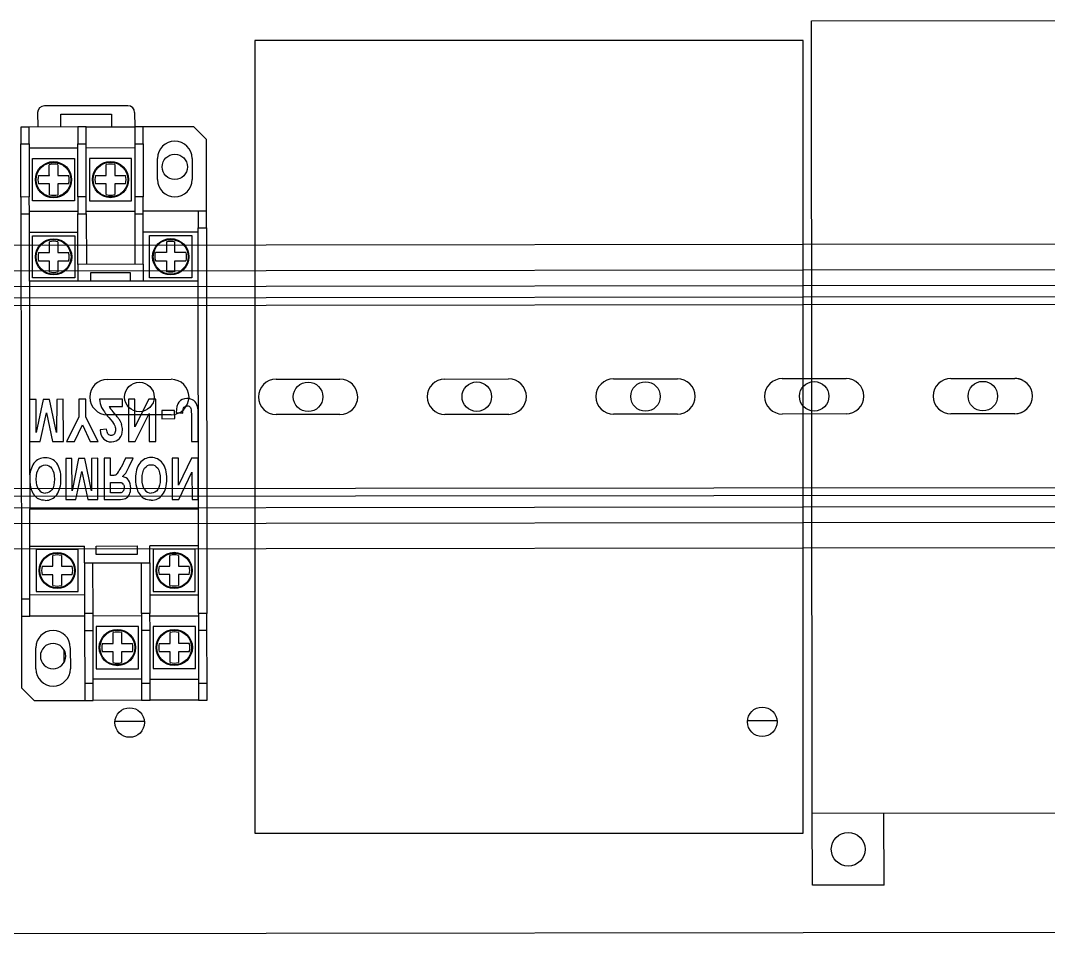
# Model space of a CAD drawing. Header units: millimetres. Extents: x -1494 to 5708, y 2764 to 5210.
# Drawn here: x 5203.4 to 5291.2, y 4790.8 to 4868.9 of the extents above; entities that cross this region are included whole.
import ezdxf

# ---------------------------------------------------------------- set-up
doc = ezdxf.new("R2010")
doc.units = ezdxf.units.MM
doc.layers.add('5', color=7, linetype='Continuous', true_color=0xffffff)

msp = doc.modelspace()

# ---------------------------------------------------------------- linework, layer by layer
for p, q in [((5270.241, 4867.167), (5223.441, 4867.167)), ((5223.441, 4867.167), (5223.441, 4799.487)), ((5270.241, 4799.487), (5270.241, 4867.167)), ((5223.441, 4799.487), (5270.241, 4799.487))]:
    msp.add_line(p, q)
at = {"layer": '5', "color": 252}
for p, q in [((5270.946, 4868.838), (5292.546, 4868.863)), ((5271.023, 4801.158), (5270.946, 4868.838)), ((5400.782, 4849.89), (5175.983, 4849.632)), ((5175.986, 4847.472), (5400.782, 4847.73)), ((5400.782, 4846.364), (5175.987, 4846.106)), ((5175.988, 4845.159), (5400.782, 4845.416)), ((5400.782, 4844.733), (5175.989, 4844.476)), ((5210.859, 4838.224), (5216.302, 4838.231)), ((5225.259, 4838.241), (5230.702, 4838.247)), ((5239.659, 4838.257), (5245.102, 4838.264)), ((5254.059, 4838.274), (5259.502, 4838.28)), ((5268.459, 4838.291), (5273.902, 4838.297)), ((5282.859, 4838.307), (5288.302, 4838.313)), ((5282.859, 4838.307), (5288.302, 4838.313)), ((5216.305, 4835.207), (5210.862, 4835.2)), ((5230.705, 4835.223), (5225.262, 4835.217)), ((5245.105, 4835.24), (5239.662, 4835.233)), ((5259.505, 4835.256), (5254.062, 4835.25)), ((5273.905, 4835.273), (5268.462, 4835.267)), ((5288.305, 4835.289), (5282.862, 4835.283)), ((5288.305, 4835.289), (5282.862, 4835.283)), ((5176.007, 4828.869), (5400.782, 4829.127)), ((5400.782, 4828.444), (5176.008, 4828.186)), ((5176.009, 4827.239), (5400.782, 4827.496)), ((5400.782, 4826.13), (5176.01, 4825.872)), ((5400.782, 4823.97), (5176.013, 4823.712)), ((5207.147, 4814.058), (5207.146, 4815.136)), ((5211.498, 4809.035), (5214.005, 4809.038)), ((5265.497, 4809.097), (5268.008, 4809.1)), ((5292.623, 4801.183), (5271.023, 4801.158)), ((5271.03, 4795.038), (5271.023, 4801.158)), ((5277.15, 4795.045), (5277.143, 4801.165)), ((5277.15, 4795.045), (5271.03, 4795.038)), ((5133.737, 4790.832), (5428.77, 4791.17))]:
    msp.add_line(p, q, dxfattribs=at)
at = {"layer": '5', "color": 60}
for p, q in [((5204.897, 4860.999), (5204.899, 4859.775)), ((5212.601, 4861.584), (5205.473, 4861.576)), ((5213.177, 4861.009), (5213.179, 4859.785)), ((5206.878, 4860.857), (5211.198, 4860.862)), ((5206.879, 4859.777), (5206.878, 4860.857)), ((5211.198, 4860.862), (5211.199, 4859.782)), ((5204.179, 4859.774), (5203.459, 4859.773)), ((5203.459, 4859.773), (5203.46, 4858.333)), ((5208.319, 4859.779), (5204.179, 4859.774)), ((5204.18, 4858.334), (5204.179, 4859.774)), ((5209.039, 4859.78), (5208.319, 4859.779)), ((5208.319, 4859.779), (5208.32, 4858.339)), ((5209.039, 4859.78), (5213.179, 4859.785)), ((5209.04, 4858.34), (5209.039, 4859.78)), ((5213.899, 4859.785), (5213.179, 4859.785)), ((5213.179, 4859.785), (5213.18, 4858.345)), ((5218.219, 4859.79), (5213.899, 4859.785)), ((5213.9, 4858.345), (5213.899, 4859.785)), ((5218.219, 4859.79), (5219.3, 4858.712)), ((5219.307, 4852.592), (5219.3, 4858.712)), ((5203.46, 4858.333), (5204.18, 4858.334)), ((5203.466, 4853.797), (5203.46, 4858.333)), ((5204.18, 4858.334), (5204.186, 4853.798)), ((5208.321, 4857.979), (5204.181, 4857.974)), ((5208.32, 4858.339), (5209.04, 4858.34)), ((5208.326, 4853.803), (5208.32, 4858.339)), ((5209.046, 4853.804), (5209.04, 4858.34)), ((5213.181, 4857.985), (5209.041, 4857.98)), ((5213.18, 4858.345), (5213.186, 4853.809)), ((5213.18, 4858.345), (5213.9, 4858.345)), ((5213.9, 4858.345), (5213.906, 4853.809)), ((5204.452, 4857.075), (5208.052, 4857.079)), ((5204.456, 4853.475), (5204.452, 4857.075)), ((5208.052, 4857.079), (5208.056, 4853.479)), ((5212.912, 4857.084), (5209.312, 4857.08)), ((5209.312, 4857.08), (5209.316, 4853.48)), ((5212.916, 4853.484), (5212.912, 4857.084)), ((5215.128, 4855.287), (5215.126, 4857.087)), ((5218.078, 4857.09), (5218.08, 4855.29)), ((5204.186, 4853.798), (5203.466, 4853.797)), ((5203.466, 4853.797), (5203.467, 4852.357)), ((5204.187, 4852.358), (5204.186, 4853.798)), ((5208.056, 4853.479), (5204.456, 4853.475)), ((5209.046, 4853.804), (5208.326, 4853.803)), ((5208.326, 4853.803), (5208.327, 4852.363)), ((5209.047, 4852.364), (5209.046, 4853.804)), ((5209.316, 4853.48), (5212.916, 4853.484)), ((5213.906, 4853.809), (5213.186, 4853.809)), ((5213.186, 4853.809), (5213.187, 4852.369)), ((5213.907, 4852.369), (5213.906, 4853.809)), ((5203.467, 4852.357), (5204.187, 4852.358)), ((5203.467, 4852.357), (5203.505, 4819.453)), ((5204.187, 4852.574), (5208.327, 4852.579)), ((5204.194, 4846.598), (5204.187, 4852.358)), ((5208.327, 4852.363), (5209.047, 4852.364)), ((5208.332, 4848.043), (5208.327, 4852.363)), ((5209.047, 4852.58), (5213.187, 4852.585)), ((5209.047, 4852.364), (5209.052, 4848.044)), ((5213.187, 4852.369), (5213.907, 4852.369)), ((5213.187, 4852.369), (5213.192, 4848.049)), ((5218.587, 4852.591), (5213.907, 4852.585)), ((5213.912, 4848.049), (5213.907, 4852.369)), ((5219.307, 4852.592), (5218.587, 4852.591)), ((5218.587, 4852.591), (5218.589, 4851.151)), ((5219.309, 4851.152), (5219.307, 4852.592)), ((5208.329, 4850.779), (5204.189, 4850.774)), ((5204.459, 4850.487), (5208.059, 4850.491)), ((5204.464, 4846.887), (5204.459, 4850.487)), ((5208.059, 4850.491), (5208.064, 4846.891)), ((5218.589, 4850.791), (5213.909, 4850.785)), ((5214.449, 4850.498), (5218.049, 4850.502)), ((5214.454, 4846.898), (5214.449, 4850.498)), ((5218.049, 4850.502), (5218.054, 4846.902)), ((5218.589, 4851.151), (5219.309, 4851.152)), ((5218.594, 4846.615), (5218.589, 4851.151)), ((5219.309, 4851.152), (5219.346, 4818.248)), ((5213.912, 4848.049), (5208.332, 4848.043)), ((5208.332, 4848.043), (5208.334, 4846.603)), ((5213.912, 4848.049), (5213.914, 4846.609)), ((5212.833, 4847.328), (5209.413, 4847.324)), ((5209.413, 4847.324), (5209.414, 4846.604)), ((5212.834, 4846.608), (5212.833, 4847.328)), ((5218.594, 4846.615), (5204.194, 4846.598)), ((5204.194, 4846.598), (5204.205, 4836.518)), ((5208.064, 4846.891), (5204.464, 4846.887)), ((5218.054, 4846.902), (5214.454, 4846.898)), ((5218.616, 4827.175), (5218.594, 4846.615)), ((5204.766, 4836.519), (5204.205, 4836.518)), ((5204.205, 4836.518), (5204.209, 4832.913)), ((5204.782, 4833.682), (5204.766, 4836.519)), ((5205.365, 4836.52), (5204.782, 4833.682)), ((5205.916, 4836.52), (5205.365, 4836.52)), ((5206.515, 4833.684), (5205.916, 4836.52)), ((5206.524, 4836.521), (5206.515, 4833.684)), ((5207.085, 4836.522), (5206.524, 4836.521)), ((5207.089, 4832.916), (5207.085, 4836.522)), ((5208.997, 4836.524), (5208.411, 4836.523)), ((5208.411, 4836.523), (5208.413, 4835.007)), ((5208.999, 4835.012), (5208.997, 4836.524)), ((5212.131, 4836.527), (5210.169, 4836.525)), ((5212.132, 4835.9), (5212.131, 4836.527)), ((5213.202, 4836.529), (5212.641, 4836.528)), ((5212.641, 4836.528), (5212.646, 4832.923)), ((5213.205, 4834.176), (5213.202, 4836.529)), ((5214.38, 4836.53), (5213.205, 4834.176)), ((5214.986, 4836.531), (5214.38, 4836.53)), ((5214.99, 4832.925), (5214.986, 4836.531)), ((5211.006, 4835.898), (5212.132, 4835.9)), ((5216.592, 4835.561), (5215.497, 4835.559)), ((5215.497, 4835.559), (5215.498, 4834.87)), ((5216.593, 4834.871), (5216.592, 4835.561)), ((5205.103, 4832.914), (5205.647, 4835.373)), ((5205.647, 4835.373), (5206.175, 4832.915)), ((5208.413, 4835.007), (5207.358, 4832.917)), ((5210.058, 4832.92), (5208.999, 4835.012)), ((5213.232, 4832.923), (5214.426, 4835.316)), ((5214.426, 4835.316), (5214.429, 4832.925)), ((5215.498, 4834.87), (5216.593, 4834.871)), ((5216.72, 4835.404), (5217.281, 4835.341)), ((5218.02, 4835.256), (5218.023, 4832.929)), ((5208.042, 4832.917), (5208.719, 4834.337)), ((5208.719, 4834.337), (5209.373, 4832.919)), ((5210.784, 4833.987), (5210.223, 4833.921)), ((5204.209, 4832.913), (5205.103, 4832.914)), ((5204.21, 4832.913), (5204.216, 4827.158)), ((5206.175, 4832.915), (5207.089, 4832.916)), ((5207.358, 4832.917), (5208.042, 4832.917)), ((5209.373, 4832.919), (5210.058, 4832.92)), ((5212.646, 4832.923), (5213.232, 4832.923)), ((5214.429, 4832.925), (5214.99, 4832.925)), ((5218.023, 4832.929), (5218.609, 4832.929)), ((5207.294, 4831.482), (5207.298, 4827.955)), ((5207.827, 4831.482), (5207.294, 4831.482)), ((5207.842, 4828.708), (5207.827, 4831.482)), ((5208.396, 4831.483), (5207.842, 4828.708)), ((5208.919, 4831.484), (5208.396, 4831.483)), ((5209.489, 4828.71), (5208.919, 4831.484)), ((5209.498, 4831.484), (5209.489, 4828.71)), ((5210.031, 4831.485), (5209.498, 4831.484)), ((5210.035, 4827.958), (5210.031, 4831.485)), ((5211.12, 4831.486), (5210.563, 4831.486)), ((5210.563, 4831.486), (5210.567, 4827.959)), ((5211.122, 4830.014), (5211.12, 4831.486)), ((5212.404, 4831.488), (5212.014, 4830.698)), ((5213.058, 4831.488), (5212.404, 4831.488)), ((5212.718, 4830.8), (5213.058, 4831.488)), ((5216.908, 4831.493), (5216.375, 4831.492)), ((5216.375, 4831.492), (5216.379, 4827.966)), ((5216.911, 4829.191), (5216.908, 4831.493)), ((5218.028, 4831.494), (5216.911, 4829.191)), ((5218.604, 4831.495), (5218.028, 4831.494)), ((5218.608, 4827.968), (5218.604, 4831.495)), ((5208.147, 4827.956), (5208.663, 4830.362)), ((5208.663, 4830.362), (5209.166, 4827.957)), ((5216.936, 4827.966), (5218.072, 4830.306)), ((5218.072, 4830.306), (5218.075, 4827.968)), ((5211.24, 4830.014), (5211.122, 4830.014)), ((5211.124, 4828.543), (5211.123, 4829.432)), ((5207.298, 4827.955), (5208.147, 4827.956)), ((5209.166, 4827.957), (5210.035, 4827.958)), ((5210.567, 4827.959), (5211.749, 4827.96)), ((5216.379, 4827.966), (5216.936, 4827.966)), ((5218.075, 4827.968), (5218.608, 4827.968)), ((5204.216, 4827.158), (5218.616, 4827.175)), ((5204.22, 4823.99), (5204.216, 4827.158)), ((5218.62, 4824.007), (5218.616, 4827.175)), ((5204.22, 4823.99), (5208.9, 4823.996)), ((5204.225, 4819.454), (5204.22, 4823.99)), ((5208.36, 4823.707), (5204.76, 4823.703)), ((5204.76, 4823.703), (5204.764, 4820.103)), ((5208.364, 4820.107), (5208.36, 4823.707)), ((5208.901, 4822.556), (5208.9, 4823.996)), ((5209.89, 4823.997), (5213.4, 4824.001)), ((5209.891, 4823.277), (5209.89, 4823.997)), ((5213.401, 4823.281), (5209.891, 4823.277)), ((5213.4, 4824.001), (5213.401, 4823.281)), ((5218.62, 4824.007), (5214.48, 4824.002)), ((5214.481, 4822.562), (5214.48, 4824.002)), ((5218.35, 4823.718), (5214.75, 4823.714)), ((5214.75, 4823.714), (5214.754, 4820.114)), ((5218.354, 4820.118), (5218.35, 4823.718)), ((5218.626, 4818.247), (5218.62, 4824.007)), ((5208.901, 4822.556), (5214.481, 4822.562)), ((5208.901, 4822.556), (5208.906, 4818.236)), ((5209.626, 4818.236), (5209.621, 4822.556)), ((5213.766, 4818.241), (5213.761, 4822.561)), ((5214.481, 4822.562), (5214.486, 4818.242)), ((5208.905, 4819.82), (5204.225, 4819.814)), ((5204.764, 4820.103), (5208.364, 4820.107)), ((5214.485, 4819.826), (5218.625, 4819.831)), ((5214.754, 4820.114), (5218.354, 4820.118)), ((5204.225, 4819.454), (5203.505, 4819.453)), ((5203.505, 4819.453), (5203.507, 4818.013)), ((5204.227, 4818.014), (5204.225, 4819.454)), ((5203.507, 4818.013), (5204.227, 4818.014)), ((5203.507, 4818.013), (5203.514, 4811.893)), ((5208.907, 4818.02), (5204.227, 4818.014)), ((5208.906, 4818.236), (5208.908, 4816.796)), ((5209.626, 4818.236), (5208.906, 4818.236)), ((5209.628, 4816.796), (5209.626, 4818.236)), ((5213.767, 4818.025), (5209.627, 4818.02)), ((5214.486, 4818.242), (5213.766, 4818.241)), ((5213.766, 4818.241), (5213.768, 4816.801)), ((5214.488, 4816.802), (5214.486, 4818.242)), ((5214.487, 4818.026), (5218.627, 4818.031)), ((5219.346, 4818.248), (5218.626, 4818.247)), ((5218.626, 4818.247), (5218.628, 4816.807)), ((5219.348, 4816.808), (5219.346, 4818.248)), ((5213.498, 4817.125), (5209.898, 4817.121)), ((5209.898, 4817.121), (5209.902, 4813.521)), ((5213.502, 4813.525), (5213.498, 4817.125)), ((5218.358, 4817.13), (5214.758, 4817.126)), ((5214.758, 4817.126), (5214.762, 4813.526)), ((5218.362, 4813.53), (5218.358, 4817.13)), ((5208.908, 4816.796), (5209.628, 4816.796)), ((5208.908, 4816.796), (5208.913, 4812.26)), ((5209.633, 4812.26), (5209.628, 4816.796)), ((5213.768, 4816.801), (5214.488, 4816.802)), ((5213.768, 4816.801), (5213.773, 4812.265)), ((5214.493, 4812.266), (5214.488, 4816.802)), ((5218.628, 4816.807), (5219.348, 4816.808)), ((5218.628, 4816.807), (5218.633, 4812.271)), ((5219.353, 4812.272), (5219.348, 4816.808)), ((5204.736, 4813.515), (5204.734, 4815.315)), ((5207.686, 4815.318), (5207.688, 4813.518)), ((5209.902, 4813.521), (5213.502, 4813.525)), ((5214.762, 4813.526), (5218.362, 4813.53)), ((5204.595, 4810.815), (5203.514, 4811.893)), ((5209.633, 4812.26), (5208.913, 4812.26)), ((5208.913, 4812.26), (5208.915, 4810.82)), ((5213.773, 4812.625), (5209.633, 4812.62)), ((5209.635, 4810.82), (5209.633, 4812.26)), ((5214.493, 4812.266), (5213.773, 4812.265)), ((5213.773, 4812.265), (5213.775, 4810.825)), ((5214.493, 4812.626), (5218.633, 4812.631)), ((5214.495, 4810.826), (5214.493, 4812.266)), ((5219.353, 4812.272), (5218.633, 4812.271)), ((5218.633, 4812.271), (5218.635, 4810.831)), ((5219.355, 4810.832), (5219.353, 4812.272)), ((5204.595, 4810.815), (5208.915, 4810.82)), ((5208.915, 4810.82), (5209.635, 4810.82)), ((5213.775, 4810.825), (5209.635, 4810.82)), ((5213.775, 4810.825), (5214.495, 4810.826)), ((5218.635, 4810.831), (5214.495, 4810.826)), ((5218.635, 4810.831), (5219.355, 4810.832))]:
    msp.add_line(p, q, dxfattribs=at)
for centre, radius in [((5206.254, 4855.277), 1.544), ((5206.254, 4855.277), 1.482), ((5211.114, 4855.282), 1.544), ((5211.114, 4855.282), 1.482), ((5206.262, 4848.689), 1.544), ((5206.262, 4848.689), 1.482), ((5216.252, 4848.7), 1.544), ((5216.252, 4848.7), 1.482), ((5206.562, 4821.905), 1.544), ((5206.562, 4821.905), 1.482), ((5216.552, 4821.916), 1.544), ((5216.552, 4821.916), 1.482), ((5211.7, 4815.323), 1.544), ((5211.7, 4815.323), 1.482), ((5216.56, 4815.328), 1.544), ((5216.56, 4815.328), 1.482)]:
    msp.add_circle(centre, radius, dxfattribs=at)
at = {"layer": '5', "color": 11}
for centre, radius in [((5216.603, 4856.368), 1.08), ((5213.582, 4836.716), 1.26), ((5227.982, 4836.732), 1.26), ((5242.382, 4836.749), 1.26), ((5256.782, 4836.765), 1.26), ((5271.182, 4836.782), 1.26), ((5285.582, 4836.798), 1.26), ((5285.582, 4836.798), 1.26), ((5212.75, 4808.923), 1.26), ((5266.75, 4808.985), 1.26)]:
    msp.add_circle(centre, radius, dxfattribs=at)
at = {"layer": '5', "color": 11, "extrusion": (0, 0, -1)}
msp.add_circle((-5206.211, 4814.597), 1.08, dxfattribs=at)
at = {"layer": '5', "color": 252}
msp.add_circle((5274.087, 4798.102), 1.44, dxfattribs=at)
at = {"layer": '5', "color": 60}
for centre, radius, start, end in [((5205.473, 4861), 0.576, 90.0657, 180.0657), ((5212.601, 4861.008), 0.576, 0.0657, 90.0657), ((5216.602, 4857.088), 1.476, 0.0657, 180.0657), ((5206.254, 4855.277), 1.331, 74.37403, 105.75737), ((5211.114, 4855.282), 1.331, 74.37403, 105.75737), ((5206.254, 4855.277), 1.331, 164.37403, 195.75737), ((5206.254, 4855.277), 1.331, 344.37403, 15.75737), ((5211.114, 4855.282), 1.331, 164.37403, 195.75737), ((5211.114, 4855.282), 1.331, 344.37403, 15.75737), ((5216.604, 4855.288), 1.476, 180.0657, 0.0657), ((5206.254, 4855.277), 1.331, 254.37403, 285.75737), ((5211.114, 4855.282), 1.331, 254.37403, 285.75737), ((5206.262, 4848.689), 1.331, 74.37403, 105.75737), ((5206.262, 4848.689), 1.331, 164.37403, 195.75737), ((5206.262, 4848.689), 1.331, 344.37403, 15.75737), ((5206.262, 4848.689), 1.331, 254.37403, 285.75737), ((5212.402, 4836.622), 1.573, 207.4177, 215.61021), ((5211.169, 4833.812), 0.357, 220.93775, 271.18063), ((5211.194, 4833.781), 0.324, 266.79681, 322.05755), ((5204.466, 4834.89), 8.633, 327.04831, 330.94945), ((5211.306, 4830.503), 0.504, 296.7078, 322.65504), ((5205.546, 4829.156), 0.65, 212.10962, 270.98932), ((5211.932, 4828.896), 0.343, 280.12076, 323.99854), ((5211.967, 4829.124), 0.284, 24.42959, 69.63904), ((5214.578, 4829.165), 0.648, 212.01736, 270.93534), ((5206.562, 4821.905), 1.331, 74.37403, 105.75737), ((5216.552, 4821.916), 1.331, 74.37403, 105.75737), ((5206.562, 4821.905), 1.331, 164.37403, 195.75737), ((5206.562, 4821.905), 1.331, 344.37403, 15.75737), ((5216.552, 4821.916), 1.331, 164.37403, 195.75737), ((5216.552, 4821.916), 1.331, 344.37403, 15.75737), ((5206.562, 4821.905), 1.331, 254.37403, 285.75737), ((5216.552, 4821.916), 1.331, 254.37403, 285.75737), ((5206.21, 4815.317), 1.476, 0.0657, 180.0657), ((5211.7, 4815.323), 1.331, 74.37403, 105.75737), ((5216.56, 4815.328), 1.331, 74.37403, 105.75737), ((5211.7, 4815.323), 1.331, 164.37403, 195.75737), ((5211.7, 4815.323), 1.331, 344.37403, 15.75737), ((5216.56, 4815.328), 1.331, 164.37403, 195.75737), ((5216.56, 4815.328), 1.331, 344.37403, 15.75737), ((5211.7, 4815.323), 1.331, 254.37403, 285.75737), ((5216.56, 4815.328), 1.331, 254.37403, 285.75737), ((5206.212, 4813.517), 1.476, 180.0657, 0.0657)]:
    msp.add_arc(centre, radius, start, end, dxfattribs=at)
at = {"layer": '5', "color": 60, "extrusion": (0, 0, -1)}
for centre, radius, start, end in [((-5216.252, 4848.7), 1.331, 74.24263, 105.62597), ((-5216.252, 4848.7), 1.331, 344.24263, 15.62597), ((-5216.252, 4848.7), 1.331, 164.24263, 195.62597), ((-5216.252, 4848.7), 1.331, 254.24263, 285.62597), ((-5210.369, 4833.823), 1.782, 145.30001, 162.01425), ((-5205.504, 4829.075), 1.178, 267.76085, 297.5916), ((-5214.54, 4829.098), 1.191, 267.96074, 297.48462)]:
    msp.add_arc(centre, radius, start, end, dxfattribs=at)
at = {"layer": '5', "color": 252}
for centre, start, end in [((5210.86, 4836.712), 90.0657, 270.0657), ((5216.304, 4836.719), 270.0657, 90.0657), ((5225.26, 4836.729), 90.0657, 270.0657), ((5230.704, 4836.735), 270.0657, 90.0657), ((5239.66, 4836.745), 90.0657, 270.0657), ((5245.104, 4836.752), 270.0657, 90.0657), ((5254.06, 4836.762), 90.0657, 270.0657), ((5259.504, 4836.768), 270.0657, 90.0657), ((5268.46, 4836.779), 90.0657, 270.0657), ((5273.904, 4836.785), 270.0657, 90.0657), ((5282.86, 4836.795), 90.0657, 270.0657), ((5282.86, 4836.795), 90.0657, 270.0657), ((5288.303, 4836.801), 61.00414, 90.0657), ((5288.303, 4836.801), 270.0657, 90.0657), ((5288.303, 4836.801), 270.0657, 299.12727)]:
    msp.add_arc(centre, 1.512, start, end, dxfattribs=at)
at = {"layer": '5', "color": 60}
for points, degree, knots in [([(5205.894, 4855.636), (5205.893, 4855.758), (5205.893, 4855.877), (5205.893, 4855.996), (5205.893, 4856.112), (5205.893, 4856.228), (5205.893, 4856.34), (5205.893, 4856.451), (5205.892, 4856.558)], 2, [0, 0, 0, 0.25, 0.25, 0.5, 0.5, 0.75, 0.75, 1, 1, 1]), ([(5206.612, 4856.558), (5206.613, 4856.452), (5206.613, 4856.341), (5206.613, 4856.229), (5206.613, 4856.113), (5206.613, 4855.997), (5206.613, 4855.878), (5206.613, 4855.758), (5206.614, 4855.637)], 2, [0, 0, 0, 0.25, 0.25, 0.5, 0.5, 0.75, 0.75, 1, 1, 1]), ([(5210.754, 4855.642), (5210.753, 4855.763), (5210.753, 4855.883), (5210.753, 4856.002), (5210.753, 4856.118), (5210.753, 4856.234), (5210.753, 4856.345), (5210.753, 4856.457), (5210.752, 4856.563)], 2, [0, 0, 0, 0.25, 0.25, 0.5, 0.5, 0.75, 0.75, 1, 1, 1]), ([(5211.472, 4856.564), (5211.473, 4856.458), (5211.473, 4856.346), (5211.473, 4856.234), (5211.473, 4856.118), (5211.473, 4856.003), (5211.473, 4855.883), (5211.473, 4855.764), (5211.474, 4855.643)], 2, [0, 0, 0, 0.25, 0.25, 0.5, 0.5, 0.75, 0.75, 1, 1, 1]), ([(5204.972, 4855.635), (5205.078, 4855.635), (5205.19, 4855.635), (5205.302, 4855.636), (5205.418, 4855.636), (5205.534, 4855.636), (5205.653, 4855.636), (5205.772, 4855.636), (5205.894, 4855.636)], 2, [0, 0, 0, 0.25, 0.25, 0.5, 0.5, 0.75, 0.75, 1, 1, 1]), ([(5205.894, 4854.916), (5205.773, 4854.916), (5205.654, 4854.916), (5205.534, 4854.916), (5205.418, 4854.916), (5205.302, 4854.916), (5205.191, 4854.915), (5205.079, 4854.915), (5204.973, 4854.915)], 2, [0, 0, 0, 0.25, 0.25, 0.5, 0.5, 0.75, 0.75, 1, 1, 1]), ([(5205.895, 4853.995), (5205.895, 4854.101), (5205.895, 4854.213), (5205.895, 4854.324), (5205.895, 4854.44), (5205.895, 4854.556), (5205.895, 4854.675), (5205.895, 4854.795), (5205.894, 4854.916)], 2, [0, 0, 0, 0.25, 0.25, 0.5, 0.5, 0.75, 0.75, 1, 1, 1]), ([(5206.614, 4855.637), (5206.735, 4855.637), (5206.854, 4855.637), (5206.974, 4855.637), (5207.09, 4855.638), (5207.206, 4855.638), (5207.317, 4855.638), (5207.429, 4855.638), (5207.535, 4855.638)], 2, [0, 0, 0, 0.25, 0.25, 0.5, 0.5, 0.75, 0.75, 1, 1, 1]), ([(5207.536, 4854.918), (5207.43, 4854.918), (5207.318, 4854.918), (5207.206, 4854.918), (5207.09, 4854.918), (5206.974, 4854.917), (5206.855, 4854.917), (5206.736, 4854.917), (5206.614, 4854.917)], 2, [0, 0, 0, 0.25, 0.25, 0.5, 0.5, 0.75, 0.75, 1, 1, 1]), ([(5206.614, 4854.917), (5206.615, 4854.796), (5206.615, 4854.676), (5206.615, 4854.557), (5206.615, 4854.441), (5206.615, 4854.325), (5206.615, 4854.213), (5206.615, 4854.102), (5206.615, 4853.996)], 2, [0, 0, 0, 0.25, 0.25, 0.5, 0.5, 0.75, 0.75, 1, 1, 1]), ([(5209.832, 4855.641), (5209.938, 4855.641), (5210.05, 4855.641), (5210.162, 4855.641), (5210.278, 4855.641), (5210.394, 4855.641), (5210.513, 4855.641), (5210.632, 4855.642), (5210.754, 4855.642)], 2, [0, 0, 0, 0.25, 0.25, 0.5, 0.5, 0.75, 0.75, 1, 1, 1]), ([(5210.754, 4854.922), (5210.633, 4854.922), (5210.514, 4854.921), (5210.394, 4854.921), (5210.278, 4854.921), (5210.162, 4854.921), (5210.051, 4854.921), (5209.939, 4854.921), (5209.833, 4854.921)], 2, [0, 0, 0, 0.25, 0.25, 0.5, 0.5, 0.75, 0.75, 1, 1, 1]), ([(5210.755, 4854), (5210.755, 4854.107), (5210.755, 4854.218), (5210.755, 4854.33), (5210.755, 4854.446), (5210.755, 4854.562), (5210.755, 4854.681), (5210.755, 4854.8), (5210.754, 4854.922)], 2, [0, 0, 0, 0.25, 0.25, 0.5, 0.5, 0.75, 0.75, 1, 1, 1]), ([(5211.474, 4855.643), (5211.595, 4855.643), (5211.714, 4855.643), (5211.834, 4855.643), (5211.95, 4855.643), (5212.066, 4855.643), (5212.177, 4855.643), (5212.289, 4855.644), (5212.395, 4855.644)], 2, [0, 0, 0, 0.25, 0.25, 0.5, 0.5, 0.75, 0.75, 1, 1, 1]), ([(5212.396, 4854.924), (5212.29, 4854.924), (5212.178, 4854.923), (5212.066, 4854.923), (5211.95, 4854.923), (5211.834, 4854.923), (5211.715, 4854.923), (5211.596, 4854.923), (5211.474, 4854.923)], 2, [0, 0, 0, 0.25, 0.25, 0.5, 0.5, 0.75, 0.75, 1, 1, 1]), ([(5211.474, 4854.923), (5211.475, 4854.801), (5211.475, 4854.682), (5211.475, 4854.563), (5211.475, 4854.447), (5211.475, 4854.331), (5211.475, 4854.219), (5211.475, 4854.107), (5211.475, 4854.001)], 2, [0, 0, 0, 0.25, 0.25, 0.5, 0.5, 0.75, 0.75, 1, 1, 1]), ([(5205.901, 4849.048), (5205.901, 4849.17), (5205.901, 4849.289), (5205.901, 4849.408), (5205.901, 4849.524), (5205.9, 4849.64), (5205.9, 4849.752), (5205.9, 4849.863), (5205.9, 4849.97)], 2, [0, 0, 0, 0.25, 0.25, 0.5, 0.5, 0.75, 0.75, 1, 1, 1]), ([(5206.62, 4849.97), (5206.62, 4849.864), (5206.62, 4849.753), (5206.62, 4849.641), (5206.621, 4849.525), (5206.621, 4849.409), (5206.621, 4849.29), (5206.621, 4849.17), (5206.621, 4849.049)], 2, [0, 0, 0, 0.25, 0.25, 0.5, 0.5, 0.75, 0.75, 1, 1, 1]), ([(5215.89, 4849.981), (5215.89, 4849.945), (5215.89, 4849.874), (5215.89, 4849.764), (5215.89, 4849.651), (5215.891, 4849.536), (5215.891, 4849.419), (5215.891, 4849.301), (5215.891, 4849.201), (5215.891, 4849.12), (5215.891, 4849.08), (5215.891, 4849.06)], 3, [0, 0, 0, 0, 0.125147, 0.25002, 0.374903, 0.500079, 0.625184, 0.750014, 0.874854, 0.937372, 1, 1, 1, 1]), ([(5216.611, 4849.06), (5216.611, 4849.081), (5216.611, 4849.121), (5216.611, 4849.202), (5216.611, 4849.301), (5216.611, 4849.42), (5216.611, 4849.537), (5216.61, 4849.652), (5216.61, 4849.764), (5216.61, 4849.875), (5216.61, 4849.946), (5216.61, 4849.982)], 3, [0, 0, 0, 0, 0.062631, 0.125156, 0.250028, 0.374911, 0.500087, 0.625191, 0.750022, 0.874863, 1, 1, 1, 1]), ([(5204.98, 4849.047), (5205.086, 4849.047), (5205.198, 4849.047), (5205.309, 4849.048), (5205.425, 4849.048), (5205.541, 4849.048), (5205.66, 4849.048), (5205.78, 4849.048), (5205.901, 4849.048)], 2, [0, 0, 0, 0.25, 0.25, 0.5, 0.5, 0.75, 0.75, 1, 1, 1]), ([(5206.621, 4849.049), (5206.743, 4849.049), (5206.862, 4849.049), (5206.981, 4849.049), (5207.097, 4849.05), (5207.213, 4849.05), (5207.325, 4849.05), (5207.436, 4849.05), (5207.543, 4849.05)], 2, [0, 0, 0, 0.25, 0.25, 0.5, 0.5, 0.75, 0.75, 1, 1, 1]), ([(5215.891, 4849.06), (5215.871, 4849.06), (5215.83, 4849.06), (5215.75, 4849.059), (5215.65, 4849.059), (5215.532, 4849.059), (5215.415, 4849.059), (5215.3, 4849.059), (5215.187, 4849.059), (5215.077, 4849.059), (5215.005, 4849.059), (5214.97, 4849.059)], 3, [0, 0, 0, 0, 0.062631, 0.125156, 0.250028, 0.374911, 0.500087, 0.625191, 0.750022, 0.874863, 1, 1, 1, 1]), ([(5217.533, 4849.062), (5217.497, 4849.061), (5217.425, 4849.061), (5217.315, 4849.061), (5217.202, 4849.061), (5217.087, 4849.061), (5216.97, 4849.061), (5216.852, 4849.061), (5216.752, 4849.061), (5216.672, 4849.061), (5216.631, 4849.06), (5216.611, 4849.06)], 3, [0, 0, 0, 0, 0.125147, 0.25002, 0.374903, 0.500079, 0.625184, 0.750014, 0.874854, 0.937372, 1, 1, 1, 1]), ([(5205.902, 4848.328), (5205.78, 4848.328), (5205.661, 4848.328), (5205.542, 4848.328), (5205.426, 4848.328), (5205.31, 4848.328), (5205.198, 4848.327), (5205.087, 4848.327), (5204.98, 4848.327)], 2, [0, 0, 0, 0.25, 0.25, 0.5, 0.5, 0.75, 0.75, 1, 1, 1]), ([(5205.903, 4847.407), (5205.903, 4847.513), (5205.903, 4847.625), (5205.903, 4847.736), (5205.902, 4847.852), (5205.902, 4847.968), (5205.902, 4848.087), (5205.902, 4848.207), (5205.902, 4848.328)], 2, [0, 0, 0, 0.25, 0.25, 0.5, 0.5, 0.75, 0.75, 1, 1, 1]), ([(5207.543, 4848.33), (5207.437, 4848.33), (5207.325, 4848.33), (5207.214, 4848.33), (5207.098, 4848.33), (5206.982, 4848.329), (5206.863, 4848.329), (5206.743, 4848.329), (5206.622, 4848.329)], 2, [0, 0, 0, 0.25, 0.25, 0.5, 0.5, 0.75, 0.75, 1, 1, 1]), ([(5206.622, 4848.329), (5206.622, 4848.208), (5206.622, 4848.088), (5206.622, 4847.969), (5206.622, 4847.853), (5206.623, 4847.737), (5206.623, 4847.625), (5206.623, 4847.514), (5206.623, 4847.408)], 2, [0, 0, 0, 0.25, 0.25, 0.5, 0.5, 0.75, 0.75, 1, 1, 1]), ([(5214.97, 4848.339), (5215.006, 4848.339), (5215.078, 4848.339), (5215.188, 4848.339), (5215.301, 4848.339), (5215.416, 4848.339), (5215.533, 4848.339), (5215.651, 4848.339), (5215.751, 4848.339), (5215.831, 4848.34), (5215.872, 4848.34), (5215.892, 4848.34)], 3, [0, 0, 0, 0, 0.125147, 0.25002, 0.374903, 0.500079, 0.625184, 0.750014, 0.874854, 0.937372, 1, 1, 1, 1]), ([(5215.892, 4848.34), (5215.892, 4848.319), (5215.892, 4848.279), (5215.892, 4848.198), (5215.892, 4848.099), (5215.892, 4847.98), (5215.892, 4847.863), (5215.893, 4847.748), (5215.893, 4847.636), (5215.893, 4847.525), (5215.893, 4847.454), (5215.893, 4847.418)], 3, [0, 0, 0, 0, 0.062631, 0.125156, 0.250028, 0.374911, 0.500087, 0.625191, 0.750022, 0.874863, 1, 1, 1, 1]), ([(5216.612, 4848.34), (5216.632, 4848.34), (5216.673, 4848.341), (5216.753, 4848.341), (5216.853, 4848.341), (5216.971, 4848.341), (5217.088, 4848.341), (5217.203, 4848.341), (5217.316, 4848.341), (5217.426, 4848.341), (5217.498, 4848.341), (5217.533, 4848.342)], 3, [0, 0, 0, 0, 0.062631, 0.125156, 0.250028, 0.374911, 0.500087, 0.625191, 0.750022, 0.874863, 1, 1, 1, 1]), ([(5216.613, 4847.419), (5216.613, 4847.455), (5216.613, 4847.526), (5216.613, 4847.637), (5216.613, 4847.749), (5216.612, 4847.864), (5216.612, 4847.981), (5216.612, 4848.1), (5216.612, 4848.199), (5216.612, 4848.28), (5216.612, 4848.32), (5216.612, 4848.34)], 3, [0, 0, 0, 0, 0.125147, 0.25002, 0.374903, 0.500079, 0.625184, 0.750014, 0.874854, 0.937372, 1, 1, 1, 1]), ([(5210.169, 4836.525), (5210.19, 4836.282), (5210.252, 4836.051), (5210.462, 4835.614), (5210.669, 4835.324), (5210.977, 4834.96)], 3, [0, 0, 0, 0, 0.502616, 0.502616, 1, 1, 1, 1]), ([(5218.54, 4835.901), (5218.483, 4836.113), (5218.379, 4836.283), (5218.076, 4836.534), (5217.876, 4836.596), (5217.337, 4836.595), (5217.112, 4836.498), (5216.956, 4836.293)], 3, [0, 0, 0, 0, 0.315866, 0.315866, 0.631732, 0.631732, 1, 1, 1, 1]), ([(5211.837, 4834.84), (5211.771, 4834.95), (5211.648, 4835.105), (5211.282, 4835.508), (5211.17, 4835.642), (5211.123, 4835.707)], 3, [0, 0, 0, 0, 0.49974, 0.49974, 1, 1, 1, 1]), ([(5217.281, 4835.341), (5217.287, 4835.55), (5217.312, 4835.694), (5217.42, 4835.906), (5217.52, 4835.971), (5217.651, 4835.969)], 3, [0, 0, 0, 0, 0.393392, 0.393392, 1, 1, 1, 1]), ([(5218.609, 4832.929), (5218.608, 4833.691), (5218.607, 4834.453), (5218.606, 4835.514), (5218.585, 4835.743), (5218.54, 4835.901)], 3, [0, 0, 0, 0, 0.718085, 0.718085, 1, 1, 1, 1]), ([(5210.223, 4833.921), (5210.257, 4833.557), (5210.362, 4833.292), (5210.717, 4832.972), (5210.936, 4832.891), (5211.201, 4832.89)], 3, [0, 0, 0, 0, 0.500887, 0.500887, 1, 1, 1, 1]), ([(5211.433, 4834.366), (5211.51, 4834.225), (5211.548, 4834.082), (5211.548, 4833.786), (5211.516, 4833.666), (5211.45, 4833.581)], 3, [0, 0, 0, 0, 0.485714, 0.485714, 1, 1, 1, 1]), ([(5211.887, 4833.183), (5212.052, 4833.379), (5212.134, 4833.62), (5212.134, 4834.07), (5212.112, 4834.227), (5212.064, 4834.373)], 3, [0, 0, 0, 0, 0.636364, 0.636364, 1, 1, 1, 1]), ([(5205.55, 4827.893), (5205.956, 4827.894), (5206.279, 4828.056), (5206.764, 4828.702), (5206.885, 4829.151), (5206.884, 4830.295), (5206.763, 4830.742), (5206.278, 4831.382), (5205.957, 4831.541), (5205.145, 4831.54), (5204.821, 4831.382), (5204.58, 4831.061)], 3, [0, 0, 0, 0, 0.198274, 0.198274, 0.398281, 0.398281, 0.597806, 0.597806, 0.797553, 0.797553, 1, 1, 1, 1]), ([(5214.582, 4827.903), (5214.989, 4827.905), (5215.312, 4828.067), (5215.797, 4828.713), (5215.918, 4829.161), (5215.917, 4830.305), (5215.796, 4830.752), (5215.311, 4831.392), (5214.99, 4831.551), (5214.177, 4831.55), (5213.853, 4831.393), (5213.613, 4831.071)], 3, [0, 0, 0, 0, 0.198383, 0.198383, 0.398499, 0.398499, 0.598133, 0.598133, 0.797989, 0.797989, 1, 1, 1, 1]), ([(5204.58, 4831.061), (5204.341, 4830.743), (5204.22, 4830.301), (5204.221, 4829.38), (5204.263, 4829.078), (5204.347, 4828.832)], 3, [0, 0, 0, 0, 0.610778, 0.610778, 1, 1, 1, 1]), ([(5204.991, 4828.808), (5204.849, 4829.009), (5204.778, 4829.311), (5204.777, 4830.114), (5204.851, 4830.417), (5205.143, 4830.828), (5205.329, 4830.929), (5205.554, 4830.928)], 3, [0, 0, 0, 0, 0.333308, 0.333308, 0.664333, 0.664333, 1, 1, 1, 1]), ([(5206.11, 4830.624), (5206.256, 4830.421), (5206.327, 4830.116), (5206.328, 4829.305), (5206.258, 4829.004), (5205.978, 4828.607), (5205.789, 4828.508), (5205.557, 4828.505)], 3, [0, 0, 0, 0, 0.338402, 0.338402, 0.669967, 0.669967, 1, 1, 1, 1]), ([(5212.127, 4829.93), (5212.243, 4830.021), (5212.339, 4830.119), (5212.49, 4830.335), (5212.59, 4830.528), (5212.718, 4830.8)], 3, [0, 0, 0, 0, 0.497851, 0.497851, 1, 1, 1, 1]), ([(5213.613, 4831.071), (5213.374, 4830.753), (5213.252, 4830.312), (5213.253, 4829.39), (5213.296, 4829.088), (5213.38, 4828.842)], 3, [0, 0, 0, 0, 0.610778, 0.610778, 1, 1, 1, 1]), ([(5214.024, 4828.818), (5213.882, 4829.02), (5213.811, 4829.322), (5213.81, 4830.125), (5213.884, 4830.427), (5214.175, 4830.839), (5214.361, 4830.939), (5214.586, 4830.938)], 3, [0, 0, 0, 0, 0.333308, 0.333308, 0.664333, 0.664333, 1, 1, 1, 1]), ([(5214.586, 4830.938), (5214.812, 4830.94), (5214.997, 4830.839), (5215.286, 4830.43), (5215.36, 4830.126), (5215.361, 4829.315), (5215.291, 4829.014), (5215.011, 4828.618), (5214.822, 4828.519), (5214.589, 4828.516)], 3, [0, 0, 0, 0, 0.254542, 0.254542, 0.506806, 0.506806, 0.753974, 0.753974, 1, 1, 1, 1]), ([(5211.123, 4829.432), (5211.264, 4829.432), (5211.406, 4829.432), (5211.823, 4829.433), (5211.996, 4829.422), (5212.065, 4829.39)], 3, [0, 0, 0, 0, 0.339423, 0.339423, 1, 1, 1, 1]), ([(5212.398, 4828.058), (5212.533, 4828.123), (5212.641, 4828.236), (5212.805, 4828.56), (5212.843, 4828.744), (5212.843, 4829.216), (5212.782, 4829.434), (5212.544, 4829.779), (5212.364, 4829.887), (5212.127, 4829.93)], 3, [0, 0, 0, 0, 0.217957, 0.217957, 0.437399, 0.437399, 0.718283, 0.718283, 1, 1, 1, 1]), ([(5204.347, 4828.832), (5204.41, 4828.656), (5204.495, 4828.494), (5204.712, 4828.208), (5204.831, 4828.103), (5204.958, 4828.031)], 3, [0, 0, 0, 0, 0.501526, 0.501526, 1, 1, 1, 1]), ([(5211.992, 4828.557), (5211.945, 4828.55), (5211.805, 4828.545), (5211.422, 4828.543), (5211.273, 4828.543), (5211.124, 4828.543)], 3, [0, 0, 0, 0, 0.609691, 0.609691, 1, 1, 1, 1]), ([(5212.228, 4829.243), (5212.267, 4829.174), (5212.286, 4829.087), (5212.286, 4828.863), (5212.26, 4828.768), (5212.209, 4828.695)], 3, [0, 0, 0, 0, 0.481481, 0.481481, 1, 1, 1, 1]), ([(5213.38, 4828.842), (5213.442, 4828.666), (5213.527, 4828.505), (5213.744, 4828.219), (5213.864, 4828.113), (5213.99, 4828.042)], 3, [0, 0, 0, 0, 0.501526, 0.501526, 1, 1, 1, 1]), ([(5206.202, 4822.265), (5206.202, 4822.386), (5206.202, 4822.505), (5206.201, 4822.625), (5206.201, 4822.741), (5206.201, 4822.857), (5206.201, 4822.968), (5206.201, 4823.08), (5206.201, 4823.186)], 2, [0, 0, 0, 0.25, 0.25, 0.5, 0.5, 0.75, 0.75, 1, 1, 1]), ([(5206.921, 4823.187), (5206.921, 4823.081), (5206.921, 4822.969), (5206.921, 4822.857), (5206.921, 4822.741), (5206.921, 4822.625), (5206.922, 4822.506), (5206.922, 4822.387), (5206.922, 4822.265)], 2, [0, 0, 0, 0.25, 0.25, 0.5, 0.5, 0.75, 0.75, 1, 1, 1]), ([(5216.192, 4822.276), (5216.192, 4822.397), (5216.192, 4822.517), (5216.191, 4822.636), (5216.191, 4822.752), (5216.191, 4822.868), (5216.191, 4822.98), (5216.191, 4823.091), (5216.191, 4823.197)], 2, [0, 0, 0, 0.25, 0.25, 0.5, 0.5, 0.75, 0.75, 1, 1, 1]), ([(5216.911, 4823.198), (5216.911, 4823.092), (5216.911, 4822.98), (5216.911, 4822.869), (5216.911, 4822.753), (5216.911, 4822.637), (5216.912, 4822.518), (5216.912, 4822.398), (5216.912, 4822.277)], 2, [0, 0, 0, 0.25, 0.25, 0.5, 0.5, 0.75, 0.75, 1, 1, 1]), ([(5205.28, 4822.263), (5205.387, 4822.264), (5205.498, 4822.264), (5205.61, 4822.264), (5205.726, 4822.264), (5205.842, 4822.264), (5205.961, 4822.264), (5206.08, 4822.264), (5206.202, 4822.265)], 2, [0, 0, 0, 0.25, 0.25, 0.5, 0.5, 0.75, 0.75, 1, 1, 1]), ([(5206.203, 4821.545), (5206.081, 4821.544), (5205.962, 4821.544), (5205.843, 4821.544), (5205.727, 4821.544), (5205.611, 4821.544), (5205.499, 4821.544), (5205.387, 4821.544), (5205.281, 4821.543)], 2, [0, 0, 0, 0.25, 0.25, 0.5, 0.5, 0.75, 0.75, 1, 1, 1]), ([(5206.204, 4820.623), (5206.204, 4820.729), (5206.203, 4820.841), (5206.203, 4820.953), (5206.203, 4821.069), (5206.203, 4821.185), (5206.203, 4821.304), (5206.203, 4821.423), (5206.203, 4821.545)], 2, [0, 0, 0, 0.25, 0.25, 0.5, 0.5, 0.75, 0.75, 1, 1, 1]), ([(5206.922, 4822.265), (5207.043, 4822.265), (5207.163, 4822.266), (5207.282, 4822.266), (5207.398, 4822.266), (5207.514, 4822.266), (5207.625, 4822.266), (5207.737, 4822.266), (5207.843, 4822.266)], 2, [0, 0, 0, 0.25, 0.25, 0.5, 0.5, 0.75, 0.75, 1, 1, 1]), ([(5207.844, 4821.546), (5207.738, 4821.546), (5207.626, 4821.546), (5207.515, 4821.546), (5207.399, 4821.546), (5207.283, 4821.546), (5207.163, 4821.546), (5207.044, 4821.545), (5206.923, 4821.545)], 2, [0, 0, 0, 0.25, 0.25, 0.5, 0.5, 0.75, 0.75, 1, 1, 1]), ([(5206.923, 4821.545), (5206.923, 4821.424), (5206.923, 4821.305), (5206.923, 4821.185), (5206.923, 4821.069), (5206.923, 4820.953), (5206.923, 4820.842), (5206.924, 4820.73), (5206.924, 4820.624)], 2, [0, 0, 0, 0.25, 0.25, 0.5, 0.5, 0.75, 0.75, 1, 1, 1]), ([(5215.27, 4822.275), (5215.377, 4822.275), (5215.488, 4822.275), (5215.6, 4822.275), (5215.716, 4822.275), (5215.832, 4822.276), (5215.951, 4822.276), (5216.07, 4822.276), (5216.192, 4822.276)], 2, [0, 0, 0, 0.25, 0.25, 0.5, 0.5, 0.75, 0.75, 1, 1, 1]), ([(5216.193, 4821.556), (5216.071, 4821.556), (5215.952, 4821.556), (5215.833, 4821.556), (5215.717, 4821.555), (5215.601, 4821.555), (5215.489, 4821.555), (5215.377, 4821.555), (5215.271, 4821.555)], 2, [0, 0, 0, 0.25, 0.25, 0.5, 0.5, 0.75, 0.75, 1, 1, 1]), ([(5216.194, 4820.635), (5216.194, 4820.741), (5216.193, 4820.852), (5216.193, 4820.964), (5216.193, 4821.08), (5216.193, 4821.196), (5216.193, 4821.315), (5216.193, 4821.435), (5216.193, 4821.556)], 2, [0, 0, 0, 0.25, 0.25, 0.5, 0.5, 0.75, 0.75, 1, 1, 1]), ([(5216.912, 4822.277), (5217.033, 4822.277), (5217.153, 4822.277), (5217.272, 4822.277), (5217.388, 4822.277), (5217.504, 4822.277), (5217.615, 4822.278), (5217.727, 4822.278), (5217.833, 4822.278)], 2, [0, 0, 0, 0.25, 0.25, 0.5, 0.5, 0.75, 0.75, 1, 1, 1]), ([(5217.834, 4821.558), (5217.728, 4821.558), (5217.616, 4821.558), (5217.505, 4821.557), (5217.389, 4821.557), (5217.273, 4821.557), (5217.153, 4821.557), (5217.034, 4821.557), (5216.913, 4821.557)], 2, [0, 0, 0, 0.25, 0.25, 0.5, 0.5, 0.75, 0.75, 1, 1, 1]), ([(5216.913, 4821.557), (5216.913, 4821.435), (5216.913, 4821.316), (5216.913, 4821.197), (5216.913, 4821.081), (5216.913, 4820.965), (5216.913, 4820.853), (5216.914, 4820.742), (5216.914, 4820.635)], 2, [0, 0, 0, 0.25, 0.25, 0.5, 0.5, 0.75, 0.75, 1, 1, 1]), ([(5211.339, 4815.682), (5211.339, 4815.804), (5211.339, 4815.923), (5211.339, 4816.042), (5211.339, 4816.158), (5211.339, 4816.274), (5211.339, 4816.386), (5211.338, 4816.498), (5211.338, 4816.604)], 2, [0, 0, 0, 0.25, 0.25, 0.5, 0.5, 0.75, 0.75, 1, 1, 1]), ([(5212.058, 4816.605), (5212.058, 4816.498), (5212.059, 4816.387), (5212.059, 4816.275), (5212.059, 4816.159), (5212.059, 4816.043), (5212.059, 4815.924), (5212.059, 4815.805), (5212.059, 4815.683)], 2, [0, 0, 0, 0.25, 0.25, 0.5, 0.5, 0.75, 0.75, 1, 1, 1]), ([(5216.199, 4815.688), (5216.199, 4815.809), (5216.199, 4815.929), (5216.199, 4816.048), (5216.199, 4816.164), (5216.199, 4816.28), (5216.199, 4816.392), (5216.198, 4816.503), (5216.198, 4816.609)], 2, [0, 0, 0, 0.25, 0.25, 0.5, 0.5, 0.75, 0.75, 1, 1, 1]), ([(5216.918, 4816.61), (5216.918, 4816.504), (5216.919, 4816.392), (5216.919, 4816.281), (5216.919, 4816.165), (5216.919, 4816.049), (5216.919, 4815.93), (5216.919, 4815.81), (5216.919, 4815.689)], 2, [0, 0, 0, 0.25, 0.25, 0.5, 0.5, 0.75, 0.75, 1, 1, 1]), ([(5210.418, 4815.681), (5210.524, 4815.681), (5210.636, 4815.682), (5210.747, 4815.682), (5210.863, 4815.682), (5210.979, 4815.682), (5211.099, 4815.682), (5211.218, 4815.682), (5211.339, 4815.682)], 2, [0, 0, 0, 0.25, 0.25, 0.5, 0.5, 0.75, 0.75, 1, 1, 1]), ([(5212.059, 4815.683), (5212.181, 4815.683), (5212.3, 4815.684), (5212.419, 4815.684), (5212.535, 4815.684), (5212.651, 4815.684), (5212.763, 4815.684), (5212.875, 4815.684), (5212.981, 4815.684)], 2, [0, 0, 0, 0.25, 0.25, 0.5, 0.5, 0.75, 0.75, 1, 1, 1]), ([(5215.278, 4815.687), (5215.384, 4815.687), (5215.496, 4815.687), (5215.607, 4815.687), (5215.723, 4815.687), (5215.839, 4815.688), (5215.959, 4815.688), (5216.078, 4815.688), (5216.199, 4815.688)], 2, [0, 0, 0, 0.25, 0.25, 0.5, 0.5, 0.75, 0.75, 1, 1, 1]), ([(5216.919, 4815.689), (5217.041, 4815.689), (5217.16, 4815.689), (5217.279, 4815.689), (5217.395, 4815.689), (5217.511, 4815.689), (5217.623, 4815.69), (5217.735, 4815.69), (5217.841, 4815.69)], 2, [0, 0, 0, 0.25, 0.25, 0.5, 0.5, 0.75, 0.75, 1, 1, 1]), ([(5211.34, 4814.962), (5211.219, 4814.962), (5211.099, 4814.962), (5210.98, 4814.962), (5210.864, 4814.962), (5210.748, 4814.962), (5210.637, 4814.962), (5210.525, 4814.961), (5210.419, 4814.961)], 2, [0, 0, 0, 0.25, 0.25, 0.5, 0.5, 0.75, 0.75, 1, 1, 1]), ([(5211.341, 4814.041), (5211.341, 4814.147), (5211.341, 4814.259), (5211.341, 4814.37), (5211.341, 4814.486), (5211.341, 4814.602), (5211.34, 4814.722), (5211.34, 4814.841), (5211.34, 4814.962)], 2, [0, 0, 0, 0.25, 0.25, 0.5, 0.5, 0.75, 0.75, 1, 1, 1]), ([(5212.982, 4814.964), (5212.875, 4814.964), (5212.764, 4814.964), (5212.652, 4814.964), (5212.536, 4814.964), (5212.42, 4814.964), (5212.301, 4814.964), (5212.182, 4814.963), (5212.06, 4814.963)], 2, [0, 0, 0, 0.25, 0.25, 0.5, 0.5, 0.75, 0.75, 1, 1, 1]), ([(5212.06, 4814.963), (5212.06, 4814.842), (5212.06, 4814.722), (5212.061, 4814.603), (5212.061, 4814.487), (5212.061, 4814.371), (5212.061, 4814.26), (5212.061, 4814.148), (5212.061, 4814.042)], 2, [0, 0, 0, 0.25, 0.25, 0.5, 0.5, 0.75, 0.75, 1, 1, 1]), ([(5216.2, 4814.968), (5216.079, 4814.968), (5215.959, 4814.968), (5215.84, 4814.968), (5215.724, 4814.967), (5215.608, 4814.967), (5215.497, 4814.967), (5215.385, 4814.967), (5215.279, 4814.967)], 2, [0, 0, 0, 0.25, 0.25, 0.5, 0.5, 0.75, 0.75, 1, 1, 1]), ([(5216.201, 4814.047), (5216.201, 4814.153), (5216.201, 4814.264), (5216.201, 4814.376), (5216.201, 4814.492), (5216.201, 4814.608), (5216.2, 4814.727), (5216.2, 4814.847), (5216.2, 4814.968)], 2, [0, 0, 0, 0.25, 0.25, 0.5, 0.5, 0.75, 0.75, 1, 1, 1]), ([(5217.842, 4814.97), (5217.735, 4814.97), (5217.624, 4814.97), (5217.512, 4814.969), (5217.396, 4814.969), (5217.28, 4814.969), (5217.161, 4814.969), (5217.042, 4814.969), (5216.92, 4814.969)], 2, [0, 0, 0, 0.25, 0.25, 0.5, 0.5, 0.75, 0.75, 1, 1, 1]), ([(5216.92, 4814.969), (5216.92, 4814.847), (5216.92, 4814.728), (5216.921, 4814.609), (5216.921, 4814.493), (5216.921, 4814.377), (5216.921, 4814.265), (5216.921, 4814.154), (5216.921, 4814.047)], 2, [0, 0, 0, 0.25, 0.25, 0.5, 0.5, 0.75, 0.75, 1, 1, 1])]:
    msp.add_open_spline(points, degree=degree, knots=knots, dxfattribs=at)
for points in [[(5216.956, 4836.293), (5216.8, 4836.094), (5216.722, 4835.796), (5216.72, 4835.404)], [(5217.651, 4835.969), (5217.785, 4835.971), (5217.881, 4835.926), (5217.936, 4835.833)], [(5217.936, 4835.833), (5217.992, 4835.743), (5218.02, 4835.551), (5218.02, 4835.256)], [(5210.977, 4834.96), (5211.226, 4834.671), (5211.378, 4834.471), (5211.433, 4834.366)], [(5210.901, 4833.579), (5210.834, 4833.661), (5210.794, 4833.799), (5210.784, 4833.987)], [(5211.201, 4832.89), (5211.492, 4832.892), (5211.721, 4832.991), (5211.887, 4833.183)], [(5205.554, 4830.928), (5205.779, 4830.93), (5205.964, 4830.829), (5206.11, 4830.624)], [(5211.532, 4830.055), (5211.472, 4830.03), (5211.373, 4830.017), (5211.24, 4830.014)], [(5211.749, 4827.96), (5212.047, 4827.963), (5212.264, 4827.995), (5212.398, 4828.058)]]:
    msp.add_open_spline(points, degree=3, dxfattribs=at)

doc.saveas('drawing.dxf')
